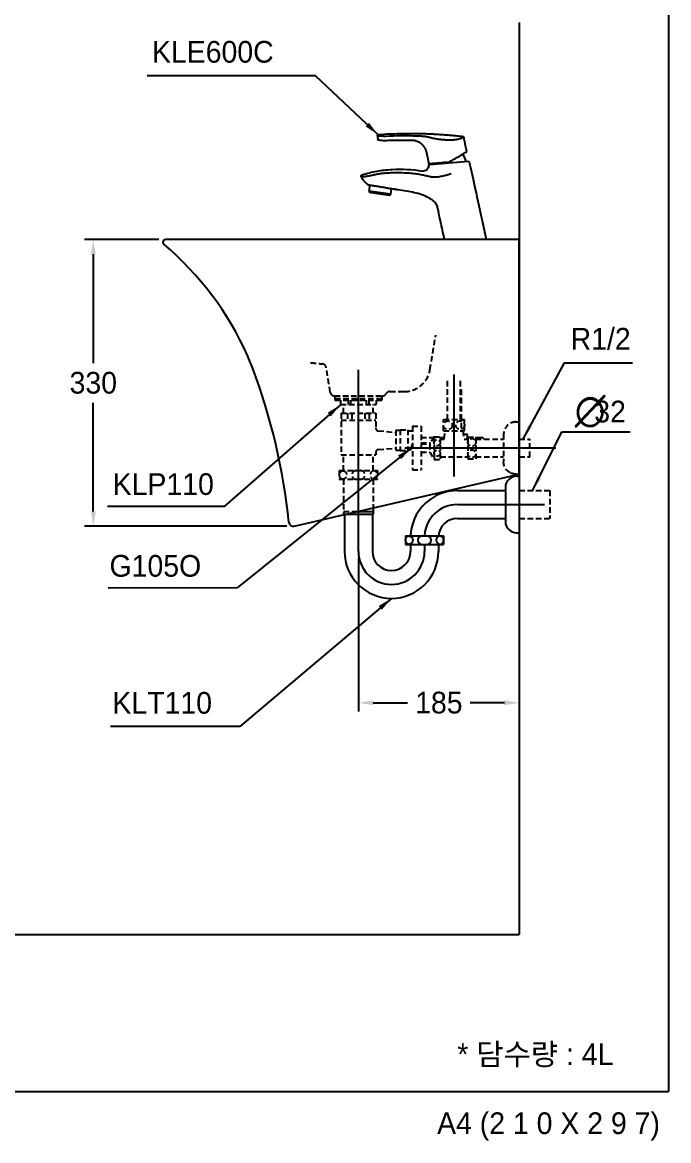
# Model space of a CAD drawing. Header units: millimetres. Extents: x 0 to 1800, y -67 to 2530.
# Drawn here: x 1057 to 1800, y -57 to 1231 of the extents above; entities that cross this region are included whole.
import ezdxf
from ezdxf.enums import TextEntityAlignment as Align
from ezdxf.lldxf.tags import DXFTag

# ---------------------------------------------------------------- set-up
doc = ezdxf.new("R2010")
doc.units = ezdxf.units.MM
doc.linetypes.add('DASHED2', pattern=[9.525, 6.35, -3.175])
for name, color, linetype in [('TEXT', 7, 'Continuous'), ('내부선 및 부속', 4, 'Continuous'), ('도각라인', 7, 'Continuous'), ('외형선', 3, 'Continuous'), ('점선', 6, 'DASHED2'), ('중심선', 1, 'DASHED'), ('치수선', 7, 'Continuous')]:
    doc.layers.add(name, color=color, linetype=linetype)
doc.styles.add('____', font='')
doc.styles.add('타이틀', font='H2GTRM.TTF', dxfattribs={"height": 25})
doc.styles.get('____').set_extended_font_data('굴림')
tags = doc.linetypes.add('DASHDOT', pattern=[70, 31, -13, 13, -13]).pattern_tags.tags
tags[10:11] = [DXFTag(74, 4), DXFTag(75, 0), DXFTag(340, '0'), DXFTag(46, 0.0), DXFTag(50, 0.0), DXFTag(44, 0.0), DXFTag(45, 0.0)]
tags[8:9] = [DXFTag(74, 4), DXFTag(75, 0), DXFTag(340, '0'), DXFTag(46, 0.0), DXFTag(50, 0.0), DXFTag(44, 0.0), DXFTag(45, 0.0)]
tags[6:7] = [DXFTag(74, 4), DXFTag(75, 0), DXFTag(340, '0'), DXFTag(46, 0.0), DXFTag(50, 0.0), DXFTag(44, 0.0), DXFTag(45, 0.0)]
tags[4:5] = [DXFTag(74, 4), DXFTag(75, 0), DXFTag(340, '0'), DXFTag(46, 0.0), DXFTag(50, 0.0), DXFTag(44, 0.0), DXFTag(45, 0.0)]
tags = doc.linetypes.add('DASHED', pattern=[25.72, 12.86, -12.86]).pattern_tags.tags
tags[6:7] = [DXFTag(74, 4), DXFTag(75, 0), DXFTag(340, '0'), DXFTag(46, 0.0), DXFTag(50, 0.0), DXFTag(44, 0.0), DXFTag(45, 0.0)]
tags[4:5] = [DXFTag(74, 4), DXFTag(75, 0), DXFTag(340, '0'), DXFTag(46, 0.0), DXFTag(50, 0.0), DXFTag(44, 0.0), DXFTag(45, 0.0)]
doc.dimstyles.new('MSADIM', dxfattribs={"dimtxt": 33, "dimasz": 17, "dimexe": 10, "dimexo": 7.5, "dimgap": 10, "dimtad": 0, "dimtih": 1, "dimtoh": 1, "dimdec": 0, "dimzin": 1, "dimdsep": 46, "dimtxsty": '____', "dimcen": 11.25, "dimadec": 0, "dimazin": 0, "dimtfac": 1, "dimtdec": 0, "dimtix": 1, "dimtmove": 0, "dimatfit": 3, "dimfxl": 0, "dimtolj": 1, "dimtzin": 1, "dimarcsym": 0})

# ---------------------------------------------------------------- blocks, each defined once
blk = doc.blocks.new('*D19')
at = {"layer": '치수선', "color": 0, "linetype": 'Continuous', "lineweight": -2}
for p, q in [((1213.7, 980.7), (1128.2, 980.7)), ((1138.2, 963.7), (1138.2, 838.5)), ((1138.2, 667.7), (1138.2, 792.9)), ((1360.7, 650.7), (1128.2, 650.7))]:
    blk.add_line(p, q, dxfattribs=at)
at = {"layer": '치수선', "color": 0, "linetype": 'Continuous'}
for points in [[(1135.4, 963.7), (1141, 963.7), (1138.2, 980.7)], [(1135.4, 667.7), (1141, 667.7), (1138.2, 650.7)]]:
    blk.add_solid(points, dxfattribs=at)
at = {"layer": '치수선', "color": 0, "linetype": 'Continuous', "insert": (1138.2, 815.7), "char_height": 25, "attachment_point": 5, "style": '____'}
blk.add_mtext('\\A1;330', dxfattribs=at)
blk = doc.blocks.new('앵글밸브')
at = {"layer": '외형선', "linetype": 'Continuous'}
blk.add_line((6951.2, -6234.1), (6951.2, -6174.1), dxfattribs=at)
at = {"layer": '점선'}
for p, q in [((6868.7, -6171.3), (6868.7, -6126.8)), ((6883.7, -6171.3), (6883.7, -6126.8)), ((6864.2, -6171.3), (6888.2, -6171.3)), ((6864.2, -6184.3), (6864.2, -6171.3)), ((6888.2, -6184.3), (6888.2, -6171.3)), ((6947.2, -6174.1), (6951.2, -6174.1)), ((6828.2, -6179.1), (6828.2, -6229.1)), ((6828.2, -6179.1), (6838.2, -6179.1)), ((6838.2, -6179.1), (6838.2, -6229.1)), ((6853.2, -6191.1), (6848.2, -6199.3)), ((6853.2, -6191.1), (6860.2, -6191.1)), ((6853.2, -6191.1), (6853.2, -6217.1)), ((6860.2, -6191.1), (6860.2, -6217.1)), ((6864.2, -6184.3), (6888.2, -6184.3)), ((6864.7, -6193.8), (6866.2, -6184.3)), ((6886.2, -6184.3), (6887.7, -6193.8)), ((6892.2, -6191.6), (6892.2, -6216.6)), ((6892.2, -6191.6), (6901.2, -6191.6)), ((6901.2, -6191.6), (6901.2, -6216.6)), ((6933.2, -6188.1), (6933.2, -6220.1)), ((6838.2, -6199.3), (6848.2, -6199.3)), ((6848.2, -6199.3), (6848.2, -6208.8)), ((6860.2, -6193.8), (6864.7, -6193.8)), ((6887.7, -6193.8), (6892.2, -6193.8)), ((6901.2, -6193.8), (6933.2, -6193.8)), ((6951.2, -6193.8), (6963.2, -6193.8)), ((6963.2, -6214.3), (6963.2, -6193.8)), ((6838.2, -6208.8), (6848.2, -6208.8)), ((6848.2, -6208.8), (6853.2, -6217.1)), ((6853.2, -6217.1), (6860.2, -6217.1)), ((6860.2, -6214.3), (6892.2, -6214.3)), ((6892.2, -6216.6), (6901.2, -6216.6)), ((6901.2, -6214.3), (6933.2, -6214.3)), ((6951.2, -6214.3), (6963.2, -6214.3)), ((6828.2, -6229.1), (6838.2, -6229.1)), ((6947.2, -6234.1), (6951.2, -6234.1))]:
    blk.add_line(p, q, dxfattribs=at)
at = {"layer": '점선', "flags": 128}
for points in [[(6940.3, -6232.3, -0.270301), (6933.2, -6220.1)], [(6947.2, -6234.1, -0.129422), (6940.3, -6232.3)]]:
    blk.add_lwpolyline(points, format="xyb", dxfattribs=at)
at = {"layer": '점선'}
for centre, radius in [((6869.2, -6177.9), 5), ((6883.2, -6177.7), 5), ((6856.7, -6198.1), 3.5), ((6896.7, -6197.6), 4.5), ((6856.7, -6210.1), 3.5), ((6896.7, -6210.6), 4.5)]:
    blk.add_circle(centre, radius, dxfattribs=at)
for centre, radius, start, end in [((6947.2, -6188.1), 14, 90, 180), ((6834.7, -6204.1), 7.84, 144.9654, 215.0346)]:
    blk.add_arc(centre, radius, start, end, dxfattribs=at)
blk = doc.blocks.new('*D29')
at = {"layer": '치수선', "color": 0, "linetype": 'Continuous', "lineweight": -2}
for p, q in [((1443.2, 614.2), (1443.2, 437.5)), ((1628.2, 560.2), (1628.2, 437.5)), ((1460.2, 447.5), (1499.8, 447.5)), ((1611.2, 447.5), (1571.7, 447.5))]:
    blk.add_line(p, q, dxfattribs=at)
at = {"layer": '치수선', "color": 0, "linetype": 'Continuous'}
for points in [[(1460.2, 450.3), (1460.2, 444.6), (1443.2, 447.5)], [(1611.2, 450.3), (1611.2, 444.6), (1628.2, 447.5)]]:
    blk.add_solid(points, dxfattribs=at)
at = {"layer": '치수선', "color": 0, "linetype": 'Continuous', "insert": (1535.7, 447.5), "char_height": 25, "attachment_point": 5, "style": '____'}
blk.add_mtext('\\A1;185', dxfattribs=at)

msp = doc.modelspace()

# ---------------------------------------------------------------- linework, layer by layer
at = {"layer": '내부선 및 부속', "linetype": 'Continuous'}
for p, q in [((1569.7, 1070.7), (1524.8, 1066.7)), ((1479.9, 1032.8), (1455.2, 1036.4)), ((1480.8, 1039.1), (1479.9, 1032.8)), ((1625.2, 708.2), (1628.2, 708.2)), ((1612.2, 695.2), (1612.2, 656.2)), ((1557.1, 691.7), (1560.3, 691.7)), ((1560.3, 691.7), (1612.2, 691.7)), ((1460.2, 671.8), (1460.2, 664.7)), ((1427.2, 664.2), (1427.2, 652.8)), ((1429.3, 664.7), (1460.2, 664.7)), ((1442.3, 667.7), (1460.2, 667.7)), ((1459.2, 664.7), (1459.2, 662.1)), ((1459.2, 662.1), (1459.2, 621.7)), ((1557.1, 659.7), (1612.2, 659.7)), ((1427.2, 652.8), (1427.2, 621.7)), ((1497.2, 639.7), (1541.2, 639.7)), ((1497.2, 639.7), (1497.2, 629.7)), ((1503.2, 639.7), (1503.2, 640.8)), ((1541.2, 639.7), (1541.2, 629.7)), ((1625.2, 643.2), (1628.2, 643.2)), ((1497.2, 629.7), (1541.2, 629.7)), ((1503.2, 629.7), (1503.2, 621.7)), ((1535.2, 629.7), (1535.2, 621.7))]:
    msp.add_line(p, q, dxfattribs=at)
at = {"layer": '내부선 및 부속', "linetype": 'Continuous', "flags": 128}
for points in [[(1501.5, 629.8, -0.859727), (1501.5, 639.6)], [(1501.5, 639.6, -0.859727), (1501.5, 629.8)]]:
    msp.add_lwpolyline(points, format="xyb", dxfattribs=at)
at = {"layer": '내부선 및 부속', "linetype": 'Continuous'}
for centre, radius, start, end in [((1540, 1063.2), 28, 15.0082, 34.4502), ((1540, 1063.2), 28, 15.0082, 34.4502), ((1456.2, 1036.3), 1, 171.6442, 261.6442), ((1625.2, 695.2), 13, 90, 179.9988), ((1557.1, 637.7), 54, 90, 125.7209), ((1557.1, 637.7), 54, 125.7209, 176.6714), ((1557.1, 637.7), 22, 90, 174.7841), ((1625.2, 656.2), 13, 180.0012, 270), ((1516.7, 634.7), 5, 90, 270), ((1521.7, 634.7), 5, 270, 90), ((1537.7, 634.7), 5, 98.6269, 261.3731), ((1536.2, 634.7), 5, 278.6269, 81.3731), ((1481.2, 621.7), 54, 180, 0), ((1481.2, 621.7), 22, 180, 0)]:
    msp.add_arc(centre, radius, start, end, dxfattribs=at)
for points, degree, knots in [([(1465.1, 1100.1), (1465.1, 1100.3), (1465.1, 1100.6), (1465.5, 1101.1), (1465.8, 1101.2), (1466, 1101.2)], 3, [0, 0, 0, 0, 0.5, 0.5, 1, 1, 1, 1]), ([(1475, 1099.5), (1474.6, 1099.5), (1473.7, 1099.5), (1472.4, 1099.5), (1471, 1099.5), (1469.4, 1099.6), (1467.8, 1099.7), (1466.6, 1099.9), (1465.7, 1100), (1465.2, 1100.1), (1465.1, 1100.1), (1465.1, 1100.1)], 3, [0, 0, 0, 0, 0.080674, 0.164252, 0.2508, 0.375481, 0.500006, 0.658204, 0.749272, 0.876085, 1, 1, 1, 1]), ([(1465.1, 1100.1), (1465.1, 1100.1), (1465.1, 1100.1), (1465.1, 1100.1), (1465.1, 1100.1), (1465.1, 1100.1), (1465.1, 1100.1), (1465.1, 1100.1), (1465.1, 1100.1), (1465.1, 1100.1), (1465.1, 1100.1), (1465.1, 1100.1)], 3, [0, 0, 0, 0, 0.019151, 0.019151, 0.028588, 0.028588, 0.972241, 0.972241, 0.981772, 0.981772, 1, 1, 1, 1]), ([(1466.5, 1095.2), (1466.3, 1095.2), (1466, 1095.3), (1465.6, 1095.6), (1465.5, 1095.9), (1465.4, 1096.1)], 3, [0, 0, 0, 0, 0.5, 0.5, 1, 1, 1, 1]), ([(1518.3, 1102.2), (1517.1, 1102.3), (1513.4, 1102.4), (1507.8, 1102.5), (1502.1, 1102.5), (1496.4, 1102.4), (1489, 1102.3), (1478.4, 1102), (1470.3, 1101.5), (1465.7, 1101.2)], 3, [0, 0, 0, 0, 0.069235, 0.210063, 0.316773, 0.3948, 0.535681, 0.737463, 1, 1, 1, 1]), ([(1466, 1101.2), (1465.9, 1101.2), (1465.8, 1101.2), (1465.7, 1101.1), (1465.7, 1101.1)], 3, [0, 0, 0, 0, 0.795487, 1, 1, 1, 1]), ([(1475.5, 1094.5), (1475.1, 1094.5), (1474.3, 1094.4), (1473.2, 1094.4), (1471.3, 1094.5), (1469, 1094.7), (1467.3, 1095), (1466.6, 1095.2), (1466.5, 1095.2), (1466.5, 1095.2)], 3, [0, 0, 0, 0, 0.083754, 0.167101, 0.251369, 0.500054, 0.748883, 0.875168, 1, 1, 1, 1]), ([(1491.6, 1094.9), (1489, 1094.8), (1483.6, 1094.8), (1478.2, 1094.6), (1475.5, 1094.5)], 3, [0, 0, 0, 0, 0.493578, 1, 1, 1, 1]), ([(1523, 1098.6), (1522.3, 1098.7), (1520.9, 1099), (1518.7, 1099.3), (1516.6, 1099.5), (1515, 1099.6), (1514.3, 1099.7)], 3, [0, 0, 0, 0, 0.259916, 0.500072, 0.755718, 1, 1, 1, 1]), ([(1539.7, 1095.5), (1538.9, 1095.5), (1537.5, 1095.7), (1535.2, 1096), (1532.7, 1096.3), (1529.9, 1096.9), (1528, 1097.3), (1526.9, 1097.6)], 3, [0, 0, 0, 0, 0.154023, 0.3203, 0.498135, 0.714224, 1, 1, 1, 1]), ([(1564.6, 1098.2), (1564.5, 1098.2), (1564.5, 1098.2), (1564.1, 1098), (1563.5, 1097.8), (1562.7, 1097.5), (1561.7, 1097.1), (1560.1, 1096.5), (1557.4, 1095.8), (1553.5, 1095.3), (1549.2, 1095.1), (1544.5, 1095.1), (1541.3, 1095.4), (1539.7, 1095.5)], 3, [0, 0, 0, 0, 0.059038, 0.120137, 0.184005, 0.250506, 0.299702, 0.376024, 0.500647, 0.625222, 0.750045, 0.872847, 1, 1, 1, 1]), ([(1563.7, 1099), (1563.8, 1099), (1564.1, 1098.9), (1564.3, 1098.7), (1564.5, 1098.5), (1564.5, 1098.3), (1564.6, 1098.2)], 3, [0, 0, 0, 0, 0.332984, 0.499971, 0.750882, 1, 1, 1, 1]), ([(1547.9, 1070.2), (1552.5, 1072.9), (1557.1, 1075.5), (1563.4, 1079.2), (1565.5, 1080.4), (1567.8, 1081.8)], 3, [0, 0, 0, 0, 0.565078, 0.565078, 1, 1, 1, 1]), ([(1544.7, 1069.5), (1543.3, 1069.4), (1541.9, 1069.3), (1539.3, 1069), (1538, 1068.9), (1535.5, 1068.7), (1534.4, 1068.6), (1532.2, 1068.4), (1531.2, 1068.3), (1528.4, 1068.1), (1526.9, 1067.9), (1524.9, 1067.8), (1524.4, 1067.7), (1524.4, 1067.7)], 3, [0, 0, 0, 0, 0.125, 0.125, 0.25, 0.25, 0.375, 0.375, 0.5, 0.5, 0.75, 0.75, 1, 1, 1, 1]), ([(1447.3, 1055.1), (1452.9, 1057), (1458.6, 1058.4), (1470.1, 1060.5), (1475.9, 1061.1), (1493.5, 1061.9), (1505.3, 1061.6), (1516.8, 1059.6)], 3, [0, 0, 0, 0, 0.25, 0.25, 0.5, 0.5, 1, 1, 1, 1]), ([(1457, 1054.5), (1457.5, 1054.6), (1458.5, 1054.8), (1459.7, 1055.1), (1460.6, 1055.3), (1461.5, 1055.5), (1463.1, 1055.8), (1465.2, 1056.2), (1466.9, 1056.5), (1467.7, 1056.7)], 3, [0, 0, 0, 0, 0.148029, 0.285468, 0.333976, 0.413001, 0.536729, 0.76998, 1, 1, 1, 1]), ([(1467.7, 1056.7), (1469.3, 1056.9), (1472.8, 1057.3), (1478.1, 1057.6), (1483.8, 1057.8), (1490.3, 1057.8), (1497.4, 1057.6), (1504.8, 1057.1), (1509.4, 1056.5), (1511.7, 1056.2)], 3, [0, 0, 0, 0, 0.11347, 0.234522, 0.363327, 0.50003, 0.67978, 0.846318, 1, 1, 1, 1]), ([(1511.7, 1056.2), (1513.7, 1055.8), (1517.1, 1055.2), (1521.1, 1054.3), (1523.1, 1053.8), (1523.6, 1053.7)], 3, [0, 0, 0, 0, 0.499854, 0.864283, 1, 1, 1, 1]), ([(1523.8, 1065.7), (1523.9, 1064.9), (1523.7, 1064), (1523, 1062.3), (1522.4, 1061.5), (1521, 1060.3), (1520.1, 1059.9), (1518.4, 1059.5), (1517.6, 1059.5), (1516.8, 1059.6)], 3, [0, 0, 0, 0, 0.25, 0.25, 0.5, 0.5, 0.75, 0.75, 1, 1, 1, 1]), ([(1523.6, 1053.7), (1524.2, 1053.6), (1525.3, 1053.3), (1527.2, 1053), (1529.4, 1052.8), (1531.9, 1052.8), (1535.7, 1053.1), (1540.3, 1053.9), (1545.2, 1055.3), (1548.2, 1056.4), (1549.7, 1056.9)], 3, [0, 0, 0, 0, 0.063965, 0.135728, 0.214997, 0.304268, 0.425941, 0.643288, 0.821237, 1, 1, 1, 1]), ([(1446.5, 1052.9), (1446.3, 1053.3), (1446.2, 1053.8), (1446.6, 1054.7), (1447, 1055), (1447.3, 1055.1)], 3, [0, 0, 0, 0, 0.5, 0.5, 1, 1, 1, 1]), ([(1446.5, 1052.9), (1446.5, 1052.9), (1446.6, 1053), (1446.9, 1053), (1447.4, 1053), (1447.8, 1053.1), (1448, 1053.1)], 3, [0, 0, 0, 0, 0.245502, 0.497794, 0.749011, 1, 1, 1, 1]), ([(1448, 1053.1), (1448.2, 1053.1), (1448.5, 1053.2), (1449.6, 1053.3), (1451.4, 1053.5), (1454, 1053.9), (1455.9, 1054.3), (1457, 1054.5)], 3, [0, 0, 0, 0, 0.126608, 0.254892, 0.513961, 0.738508, 1, 1, 1, 1]), ([(1454.2, 1043.5), (1453.2, 1044.3), (1452.2, 1045.2), (1450.2, 1047.3), (1449.2, 1048.4), (1448.3, 1049.9)], 3, [0, 0, 0, 0, 0.5, 0.5, 1, 1, 1, 1]), ([(1482.8, 1038.7), (1482.8, 1038.7), (1482.7, 1038.7), (1482.3, 1038.8), (1481.6, 1038.9), (1480.5, 1039.1), (1478.1, 1039.5), (1474.1, 1040.2), (1468.5, 1041.1), (1463.8, 1041.9), (1460.5, 1042.4), (1458.3, 1042.8), (1456.5, 1043.1), (1455.2, 1043.3), (1454.4, 1043.4), (1454.3, 1043.4), (1454.2, 1043.5)], 3, [0, 0, 0, 0, 0.043827, 0.086545, 0.128874, 0.192637, 0.2576, 0.38488, 0.512557, 0.640408, 0.7046, 0.768605, 0.832556, 0.896667, 0.961116, 1, 1, 1, 1]), ([(1456, 1035.3), (1456, 1035.3), (1456.1, 1035.3), (1456.1, 1035.3), (1456.2, 1035.2), (1456.3, 1035.2), (1456.5, 1035.2), (1456.6, 1035.2), (1456.8, 1035.2), (1457, 1035.1), (1457.6, 1035), (1457.9, 1035), (1458.2, 1035), (1458.6, 1034.9), (1459, 1034.8), (1459.8, 1034.7), (1460.2, 1034.7), (1460.7, 1034.6), (1461.2, 1034.5), (1461.7, 1034.4), (1462.2, 1034.4), (1462.7, 1034.3), (1463.2, 1034.2), (1463.7, 1034.1), (1464.3, 1034.1), (1464.8, 1034), (1465.3, 1033.9), (1465.9, 1033.8), (1466.4, 1033.8), (1466.9, 1033.7), (1467.9, 1033.5), (1468.4, 1033.5), (1469, 1033.4), (1469.5, 1033.3), (1470, 1033.2), (1470.5, 1033.1), (1471.1, 1033.1), (1471.6, 1033), (1472.1, 1032.9), (1473.2, 1032.8), (1473.6, 1032.7), (1474.1, 1032.6), (1474.6, 1032.5), (1475, 1032.5), (1475.9, 1032.4), (1476.2, 1032.3), (1476.6, 1032.3), (1476.9, 1032.2), (1477.3, 1032.2), (1477.8, 1032.1), (1478, 1032), (1478.2, 1032), (1478.4, 1032), (1478.5, 1032), (1478.6, 1032), (1478.7, 1031.9), (1478.7, 1031.9), (1478.8, 1031.9), (1478.8, 1031.9)], 2, [0, 0, 0, 0.03125, 0.03125, 0.0625, 0.0625, 0.09375, 0.09375, 0.125, 0.125, 0.15625, 0.1875, 0.1875, 0.21875, 0.21875, 0.25, 0.28125, 0.28125, 0.3125, 0.3125, 0.34375, 0.34375, 0.375, 0.375, 0.40625, 0.40625, 0.4375, 0.4375, 0.46875, 0.46875, 0.5, 0.53125, 0.53125, 0.5625, 0.5625, 0.59375, 0.59375, 0.625, 0.625, 0.65625, 0.6875, 0.6875, 0.71875, 0.71875, 0.75, 0.78125, 0.78125, 0.8125, 0.8125, 0.84375, 0.875, 0.875, 0.90625, 0.90625, 0.9375, 0.9375, 0.96875, 0.96875, 1, 1, 1]), ([(1507.7, 1034.6), (1504.6, 1035.4), (1501.5, 1036), (1495.2, 1037.1), (1492, 1037.6), (1488.8, 1038.1)], 3, [0, 0, 0, 0, 0.5, 0.5, 1, 1, 1, 1]), ([(1542.2, 980.7), (1539.7, 992.2), (1537.2, 1003.7), (1534.5, 1016.7), (1534.2, 1018.2), (1533, 1020.9), (1532.2, 1022.2), (1530.4, 1024.4), (1529.2, 1025.4), (1526.8, 1027.1), (1525.6, 1027.8), (1521.7, 1030), (1519, 1031.3), (1513.4, 1033.2), (1510.6, 1033.9), (1507.7, 1034.6)], 3, [0, 0, 0, 0, 0.5, 0.5, 0.5625, 0.5625, 0.625, 0.625, 0.6875, 0.6875, 0.75, 0.75, 0.875, 0.875, 1, 1, 1, 1])]:
    msp.add_open_spline(points, degree=degree, knots=knots, dxfattribs=at)
for points, degree in [([(1465.1, 1100.1), (1465.1, 1100.3), (1465.1, 1100.5), (1465.2, 1100.7)], 3), ([(1465.1, 1100.5), (1465.1, 1100.4), (1465.1, 1100.3)], 2), ([(1465.1, 1100.1), (1465.1, 1100.3), (1465.1, 1100.5)], 2), ([(1465.1, 1100.1), (1465.1, 1099.6), (1465.2, 1099.1), (1465.2, 1098.7)], 3), ([(1465.2, 1098.7), (1465.3, 1097.8), (1465.4, 1097), (1465.4, 1096.1)], 3), ([(1491.4, 1100), (1486, 1099.9), (1480.5, 1099.8), (1475, 1099.5)], 3), ([(1514.3, 1099.7), (1506.7, 1099.9), (1499.1, 1100), (1491.4, 1100)], 3), ([(1491.9, 1094.9), (1491.8, 1094.9), (1491.7, 1094.9), (1491.6, 1094.9)], 3), ([(1504.3, 1094.8), (1499.2, 1094.9), (1495.5, 1094.9), (1491.9, 1094.9)], 3), ([(1564, 1099), (1541, 1101.6), (1517.9, 1102.3)], 2), ([(1526.5, 1097.7), (1526, 1097.9), (1524.8, 1098.2), (1523.6, 1098.5), (1523, 1098.6)], 3), ([(1526.9, 1097.6), (1526.8, 1097.6), (1526.7, 1097.7), (1526.5, 1097.7)], 3), ([(1567.8, 1081.8), (1565.6, 1093), (1565.1, 1095.6), (1564.6, 1098.2)], 3), ([(1524.4, 1067.7), (1523.7, 1071.3), (1522.8, 1075.6), (1521.9, 1080.3)], 3), ([(1521.9, 1080.3), (1521.9, 1080.3), (1521.9, 1080.3), (1521.9, 1080.3)], 3), ([(1544.7, 1069.5), (1545.1, 1069.5), (1545.4, 1069.6), (1545.8, 1069.6)], 3), ([(1545.8, 1069.6), (1546.5, 1069.7), (1547.2, 1069.9), (1547.9, 1070.2)], 3), ([(1569.7, 1070.7), (1570.2, 1070.7), (1570.6, 1070.4), (1570.7, 1069.9)], 3), ([(1570.7, 1069.9), (1574.4, 1053.1), (1578.1, 1036.3), (1585.4, 1002.8)], 3), ([(1523.8, 1065.7), (1523.8, 1066.2), (1524.3, 1066.7), (1524.8, 1066.7)], 3), ([(1448.3, 1049.9), (1447.7, 1050.9), (1447.1, 1051.9), (1446.5, 1052.9)], 3), ([(1456.1, 1043.1), (1455.7, 1040.2), (1455.5, 1038.3), (1455.2, 1036.4)], 3), ([(1479.9, 1032.8), (1479.9, 1032.3), (1479.3, 1031.9), (1478.8, 1031.9)], 3), ([(1485.6, 1038.6), (1484.6, 1038.7), (1483.7, 1038.7), (1482.8, 1038.7)], 3), ([(1484.3, 1038.7), (1486.6, 1038.6), (1488.9, 1038.2)], 2), ([(1484.3, 1038.7), (1485, 1038.7), (1485.6, 1038.6)], 2), ([(1585.4, 1002.8), (1586.9, 995.5), (1588.5, 988.3), (1590.1, 981)], 3)]:
    msp.add_open_spline(points, degree=degree, dxfattribs=at)
msp.add_rational_spline([(1466.5, 1095.2), (1465.5, 1095.2), (1465.4, 1096.1)], [0.99930280447, 0.714095413685, 1], degree=2, dxfattribs=at)
for points, weights, knots in [([(1521.9, 1080.3), (1521.1, 1084.7), (1518.3, 1088.1), (1513.1, 1094.7), (1504.3, 1094.8)], [0.875972926617, 0.910853147507, 1, 0.842861413956, 0.854333996773], [0, 0, 0, 0.361966, 0.361966, 1, 1, 1]), ([(1524.8, 1066.7), (1524.8, 1066.7), (1524.8, 1066.7), (1523.8, 1066.7), (1523.8, 1065.7)], [0.999840438366, 0.999920189381, 1, 0.720475554466, 0.974482893944], [0, 0, 0, 0.000285, 0.000285, 1, 1, 1])]:
    msp.add_rational_spline(points, weights, degree=2, knots=knots, dxfattribs=at)
at = {"layer": '도각라인'}
for p in [(1800, 2530), (0, 0)]:
    msp.add_line(p, (1800, 0), dxfattribs=at)
at = {"layer": '외형선', "linetype": 'Continuous'}
for p, q in [((1628.2, 1230.7), (1628.2, 180.7)), ((1628.2, 708.2), (1628.2, 643.2)), ((208.8, 180.7), (1628.2, 180.7))]:
    msp.add_line(p, q, dxfattribs=at)
at = {"layer": '외형선'}
for p, q in [((1628.2, 980.7), (1221.2, 980.7)), ((1628.2, 710.7), (1628.2, 980.7)), ((1369.3, 650.8), (1628.2, 710.7))]:
    msp.add_line(p, q, dxfattribs=at)
for centre, radius, start, end in [((1221.2, 977.7), 3, 90, 229.7559), ((986.7, 700.6), 360, 24.0154, 49.7559), ((1073.5, 739.3), 265, 20.5273, 24.0154), ((652, 581.5), 715, 5.9158, 20.5273), ((1368.2, 655.7), 5, 185.9158, 283.0222)]:
    msp.add_arc(centre, radius, start, end, dxfattribs=at)
at = {"layer": '점선'}
for p, q in [((1525.5, 830.8), (1532.1, 870.7)), ((1410.8, 804.9), (1406.1, 833.4)), ((1415.7, 800.7), (1470.7, 800.7)), ((1416.2, 800.7), (1416.2, 795.7)), ((1470.2, 800.7), (1470.2, 795.7)), ((1479.4, 805.7), (1495.9, 805.7)), ((1561.2, 808), (1561.2, 759.7)), ((1416.2, 797.7), (1470.2, 797.7)), ((1416.2, 795.7), (1470.2, 795.7)), ((1422.7, 795.7), (1422.7, 790.7)), ((1422.7, 790.7), (1463.7, 790.7)), ((1426.2, 780.7), (1426.2, 790.7)), ((1431.2, 795.7), (1431.2, 790.7)), ((1434.2, 795.7), (1434.2, 790.7)), ((1452.2, 795.7), (1452.2, 790.7)), ((1455.2, 795.7), (1455.2, 790.7)), ((1460.2, 780.7), (1460.2, 790.7)), ((1463.7, 795.7), (1463.7, 790.7)), ((1423.2, 780.7), (1423.2, 732.7)), ((1423.2, 780.7), (1463.2, 780.7)), ((1423.2, 772.7), (1463.2, 772.7)), ((1430.7, 780.7), (1430.7, 772.7)), ((1435.7, 780.7), (1435.7, 772.7)), ((1450.7, 780.7), (1450.7, 772.7)), ((1455.7, 780.7), (1455.7, 772.7)), ((1463.2, 780.7), (1463.2, 763.4)), ((1466, 760.5), (1486.2, 758.7)), ((1486.2, 761.2), (1491.2, 761.2)), ((1486.2, 761.2), (1486.2, 738.2)), ((1491.2, 761.7), (1500.2, 761.7)), ((1491.2, 761.7), (1491.2, 737.7)), ((1500.2, 761.7), (1500.2, 737.7)), ((1500.2, 760.4), (1505.2, 760.4)), ((1515.2, 752.7), (1529.6, 752.7)), ((1515.2, 746.7), (1526, 746.7)), ((1537.2, 752.7), (1542, 752.7)), ((1568.7, 756.2), (1563.9, 756.2)), ((1568.7, 750.9), (1568.7, 756.2)), ((1578.2, 752.7), (1584.7, 752.7)), ((1463.2, 735.9), (1463.2, 732.7)), ((1466, 738.9), (1486.2, 740.7)), ((1486.2, 738.2), (1491.2, 738.2)), ((1491.2, 737.7), (1500.2, 737.7)), ((1500.2, 738.9), (1504, 738.9)), ((1423.2, 732.7), (1463.2, 732.7)), ((1426.2, 714.7), (1426.2, 732.7)), ((1460.2, 714.7), (1460.2, 732.7)), ((1421.2, 714.7), (1465.2, 714.7)), ((1421.2, 714.7), (1421.2, 704.7)), ((1465.2, 714.7), (1465.2, 704.7)), ((1421.2, 704.7), (1465.2, 704.7)), ((1426.2, 704.7), (1426.2, 664.7)), ((1460.2, 704.7), (1460.2, 671.8)), ((1628.2, 691.7), (1663.2, 691.7)), ((1663.2, 691.7), (1663.2, 659.7)), ((1426.2, 667.7), (1442.3, 667.7)), ((1426.2, 664.7), (1429.3, 664.7)), ((1427.2, 664.2), (1427.2, 664.7)), ((1628.2, 659.7), (1663.2, 659.7))]:
    msp.add_line(p, q, dxfattribs=at)
at = {"layer": '점선', "flags": 128}
for points in [[(1425.5, 704.8, -0.859727), (1425.5, 714.6)], [(1425.5, 714.6, -0.859727), (1425.5, 704.8)]]:
    msp.add_lwpolyline(points, format="xyb", dxfattribs=at)
at = {"layer": '점선'}
for centre, radius, start, end in [((1443.2, 1295.7), 460, 263.133, 264.8106), ((1401.2, 832.6), 5, 9.3375, 84.8106), ((1495.9, 835.7), 30, 270, 350.6625), ((1415.7, 805.7), 5, 189.3375, 270), ((1470.7, 805.7), 5, 270, 330), ((1479.4, 800.7), 5, 90, 150), ((1466.2, 763.4), 3, 180, 265.0303), ((1584.7, 749.7), 3, 24.6243, 90), ((1466.2, 735.9), 3, 94.9697, 180), ((1440.7, 709.7), 5, 90, 270), ((1445.7, 709.7), 5, 270, 90), ((1461.7, 709.7), 5, 98.6269, 261.3731), ((1460.2, 709.7), 5, 278.6269, 81.3731)]:
    msp.add_arc(centre, radius, start, end, dxfattribs=at)
at = {"layer": '중심선', "linetype": 'DASHDOT'}
for p, q in [((1443.2, 621.7), (1443.2, 830.7)), ((1553.2, 707.8), (1553.2, 825.3)), ((1670.2, 740.7), (1496.5, 740.7)), ((1557.1, 675.7), (1657.3, 675.7)), ((1519.2, 629.7), (1519.2, 621.7))]:
    msp.add_line(p, q, dxfattribs=at)
for centre, start, end in [((1557.1, 637.7), 90, 176.6714), ((1481.2, 621.7), 180.0007, 0)]:
    msp.add_arc(centre, 38, start, end, dxfattribs=at)

# ---------------------------------------------------------------- block references
at = {"layer": '외형선'}
msp.add_blockref('앵글밸브', (-5323, 6944.8), dxfattribs=at)

# ---------------------------------------------------------------- texts
at = {"layer": 'TEXT', "style": '타이틀'}
msp.add_text('* 담수량 : 4L ', height=25, dxfattribs=at).set_placement((1651.3, 42.9), align=Align.MIDDLE_CENTER)
msp.add_text('A4 (2 1 0 X 2 9 7)', height=25, dxfattribs=at).set_placement((1790, -36.5), align=Align.MIDDLE_RIGHT)
at = {"layer": 'TEXT', "char_height": 25, "width": 380.447, "attachment_point": 1, "line_spacing_factor": 0.963855, "style": '타이틀'}
for s, insert in [('\\A1;KLE600C', (1205.7, 1209.3)), ('\\A1;R1/2', (1687.3, 879)), ('\\A1;KLP110', (1160.5, 711.7)), ('\\A1;G105O', (1156.9, 617.6)), ('\\A1;KLT110', (1160.2, 459.9))]:
    msp.add_mtext(s, dxfattribs=dict(at, insert=insert))
at = {"layer": '치수선'}
for s, height, style, p in [('∅', 35, '____', (1692, 766.3)), ('32', 25, '타이틀', (1714.5, 770.2))]:
    msp.add_text(s, height=height, dxfattribs=dict(at, style=style)).set_placement(p)

# ---------------------------------------------------------------- dimensions: what is measured, and where the dimension line sits
at = {"layer": '치수선', "linetype": 'Continuous'}
dim = msp.add_linear_dim(base=(1138.2, 650.7), p1=(1221.2, 980.7), p2=(1368.2, 650.7), angle=90, dimstyle='MSADIM', override={"dimtxt": 25}, dxfattribs=at)
dim.commit()
dim.dimension.update_dxf_attribs({"geometry": '*D19', "text_midpoint": (1138.2, 815.7)})
dim = msp.add_linear_dim(base=(1443.2, 447.5), p1=(1628.2, 567.7), p2=(1443.2, 621.7), dimstyle='MSADIM', override={"dimtxt": 25}, dxfattribs=at)
dim.commit()
dim.dimension.update_dxf_attribs({"geometry": '*D29', "text_midpoint": (1535.7, 447.5)})

# ---------------------------------------------------------------- leaders
at = {"layer": 'TEXT'}
for points in [[(1465.8, 1101.3), (1393.8, 1169.2), (1200.3, 1169.2)], [(1632.5, 751), (1680.3, 838.6), (1758.3, 838.6)], [(1422.4, 790.4), (1288.7, 673.6), (1154.5, 673.6)], [(1643.5, 691.6), (1677.3, 759.2), (1755.6, 759.2)], [(1503.8, 740.7), (1303.7, 579.6), (1155.2, 579.5)], [(1481.3, 567.7), (1306.6, 420.3), (1157.9, 420.3)]]:
    msp.add_leader(points, dimstyle='MSADIM', override={"dimtxt": 30}, dxfattribs=at)

doc.saveas('drawing.dxf')
